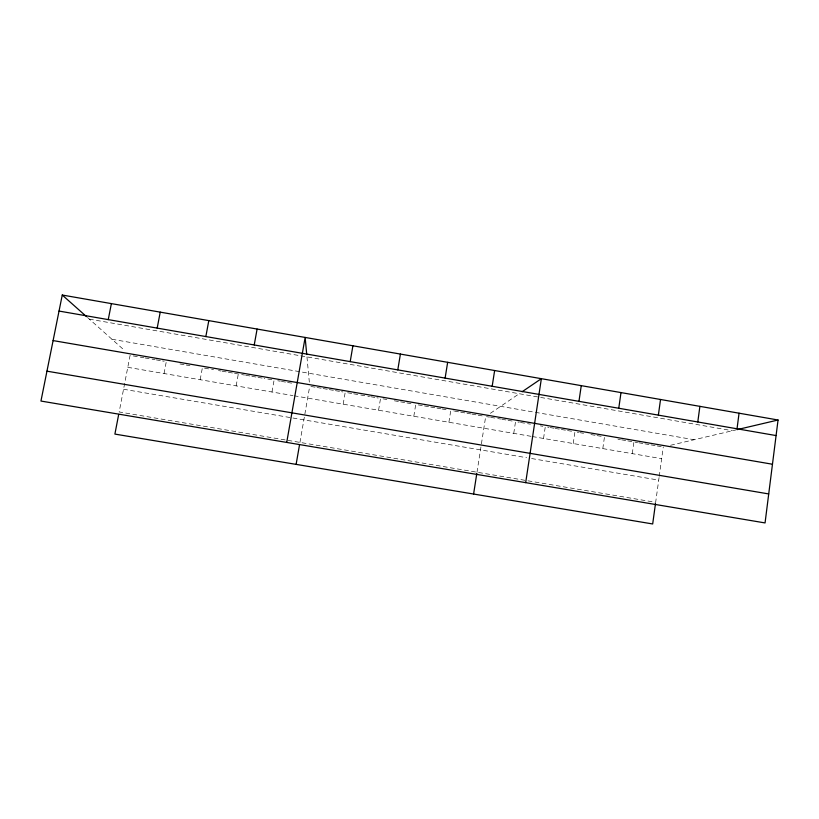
<?xml version="1.0" encoding="UTF-8"?>
<svg xmlns="http://www.w3.org/2000/svg" width="819" height="819" viewBox="0 0 819 819"><rect width="100%" height="100%" fill="white"/><g stroke="black" fill="none" stroke-linecap="round" stroke-linejoin="round"><path stroke-width="0.61" stroke-dasharray="4.09 3.07" d="M659.06 477.6L655.661 502.323L286.343 440.11M659.234 476.341L663.267 446.99M632.278 453.644L633.926 441.953M602.804 448.597L604.483 436.896L606.94 437.315M573.218 443.54L574.938 431.818L578.634 432.452M543.54 438.462L545.29 426.73L548.996 427.364M513.748 433.364L515.54 421.611L519.256 422.256M476.996 472.235L485.687 416.482L489.414 417.127M448.904 422.266L450.778 410.483L453.276 410.913M413.81 416.257L415.735 404.463M378.573 410.227L380.538 398.423L376.883 397.788M343.181 404.176L345.198 392.352L341.533 391.717M299.938 442.403L309.715 386.251M271.98 391.994L274.089 380.129L264.22 378.439M236.148 385.862L238.309 373.986M200.174 379.709L202.375 367.813L213.534 369.727M164.046 373.525L166.298 361.609L162.551 360.964M490.376 413.298L519.205 393.724M670.546 445.28L736.005 429.893M285.104 439.905L119.165 411.957L130.078 355.385L143.816 357.749M123.546 389.25L526.627 457.698M531.603 458.538L658.711 480.118M145.065 357.964L155.057 359.684M156.306 359.899L161.302 360.759M179.985 363.964L184.961 364.824M186.21 365.028L189.936 365.673M218.489 370.577L220.966 371.007M222.205 371.212L227.16 372.072M228.399 372.276L233.354 373.136M234.592 373.341L244.471 375.041M245.71 375.256L250.645 376.105M251.873 376.32L256.808 377.16M258.046 377.375L262.981 378.224M277.774 380.763L280.231 381.183M281.46 381.398L286.374 382.238M287.602 382.453L292.516 383.292M310.944 386.466L315.837 387.305M317.055 387.51L321.949 388.349M323.177 388.564L328.071 389.404M329.289 389.619L334.183 390.458M335.411 390.663L340.305 391.502M347.635 392.772L352.508 393.601M353.726 393.816L369.574 396.539M370.792 396.744L375.665 397.584M383.046 398.853L386.824 399.498M394.359 400.798L399.385 401.658M400.645 401.873L405.671 402.743M406.93 402.958L411.957 403.818M418.233 404.893L423.239 405.753M424.488 405.968L429.504 406.828M430.753 407.043L435.759 407.903M437.008 408.118L440.765 408.763M442.014 408.978L447.02 409.838M454.514 411.128L459.5 411.988M460.749 412.203L465.735 413.063M466.984 413.267L470.72 413.912M471.969 414.127L476.955 414.987M478.204 415.202L483.19 416.052M490.663 417.342L500.614 419.052M501.852 419.267L506.828 420.116M508.077 420.331L513.052 421.191M520.495 422.461L530.415 424.17M540.335 425.87L542.813 426.3M550.235 427.569L553.941 428.214M555.169 428.419L560.114 429.269M561.353 429.484L566.287 430.333M567.526 430.548L572.471 431.398M579.862 432.667L583.558 433.302M590.939 434.572L595.863 435.411M597.092 435.626L603.255 436.681M617.976 439.209L620.433 439.639M621.652 439.844L626.566 440.683M627.794 440.898L632.698 441.738M635.145 442.168L637.591 442.588M638.81 442.792L643.703 443.632M644.922 443.847L649.815 444.686M651.033 444.891L655.927 445.731M657.155 445.945L662.039 446.785M127.774 367.322L292.895 395.577M294.123 395.782L531.121 436.332M532.36 436.547L661.66 458.671M89.363 319.154L299.58 355.62M300.808 355.835L732.473 430.722M111.968 339.271L694.164 439.731M87.5 317.496L124.396 350.327M306.961 356.9L309.326 382.145"/><path stroke-width="1.23" d="M778.05 420.004L765.059 522.932L40.95 401.054L62.254 295.035L778.05 420.004L737.182 429.617M737.028 428.798L739.055 413.196M697.788 421.98L699.887 406.357M658.363 415.141L660.534 399.488M655.487 503.531L652.682 523.965L114.895 434.09L118.694 414.414M618.765 408.261L620.997 392.577M578.961 401.351L581.265 385.647M525.685 482.637L541.359 378.675L522.143 391.728M473.597 494.041L476.812 473.443M492.178 386.281L494.635 370.516M445.116 378.112L447.655 362.315M397.788 369.891L400.409 354.074M350.204 361.629L352.907 345.772M296.12 464.373L299.519 444.85M286.722 442.414L305.139 337.438L306.736 354.494M254.228 344.963L257.105 329.054M205.845 336.558L208.804 320.618M157.187 328.112L160.227 312.131M108.251 319.615L111.384 303.603M46.959 371.171L768.713 493.939M53.102 340.581L772.471 464.24M59.04 311.066L776.084 435.575M62.254 295.035L86.568 316.666"/></g></svg>
